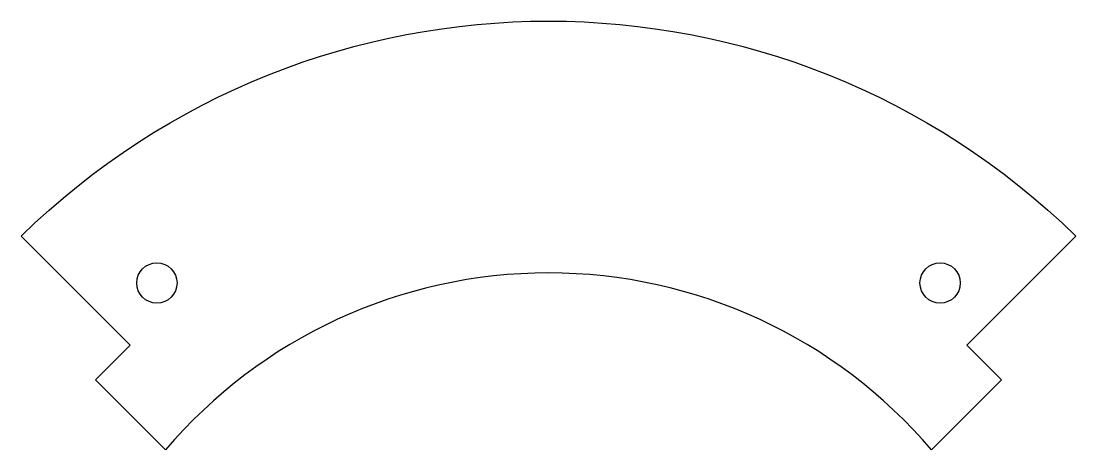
# Model space of a CAD drawing. Header units: millimetres. Extents: x -41.9 to 41.9, y -91.1 to -57.
import ezdxf

# ---------------------------------------------------------------- set-up
doc = ezdxf.new("R2010")
doc.units = ezdxf.units.MM
doc.layers.get('0').update_dxf_attribs({"linetype": 'CONTINUOUS'})

msp = doc.modelspace()

# ---------------------------------------------------------------- linework, layer by layer
msp.add_lwpolyline([(30.445, -91.055, 0.46167), (-30.445, -91.055), (-36, -85.5), (-33.25, -82.75), (-41.923, -74.077, -0.407327), (41.923, -74.077), (33.25, -82.75), (36, -85.5)], format="xyb", close=True)
for centre in [(-31.13, -77.799), (31.13, -77.799)]:
    msp.add_circle(centre, 1.6)

doc.saveas('drawing.dxf')
